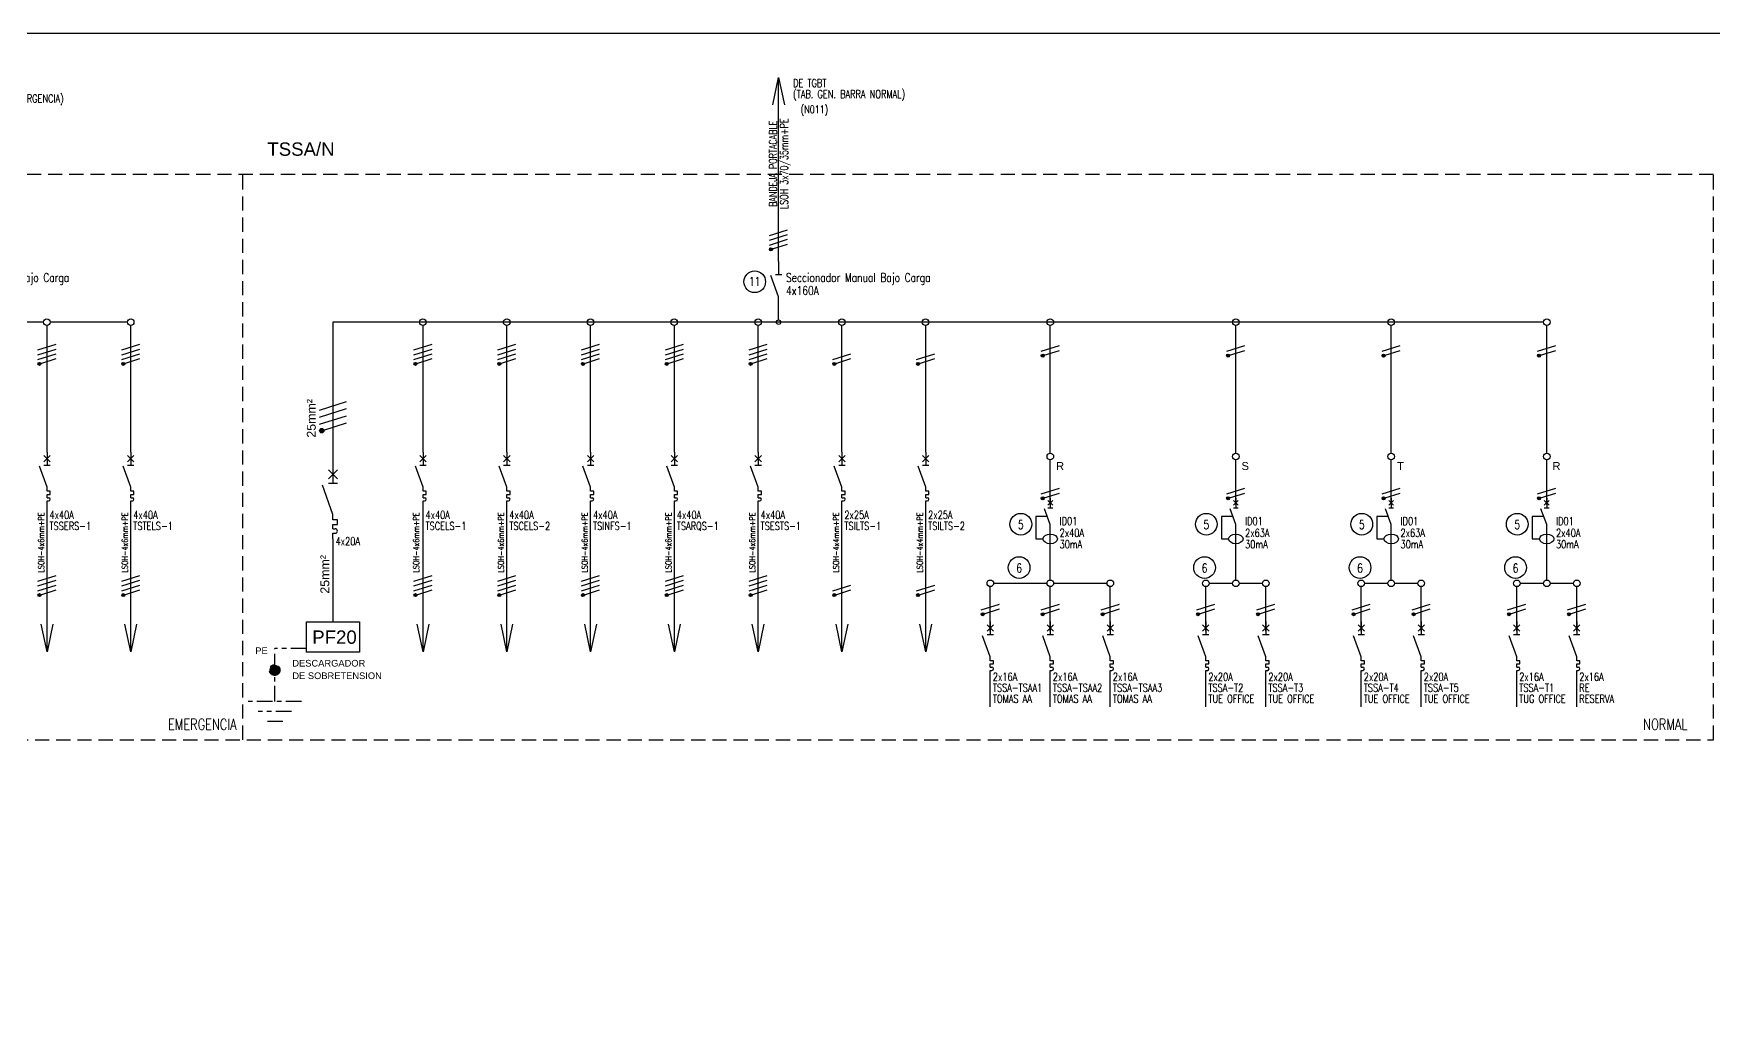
# Model space of a CAD drawing. Extents: x 2998 to 3854, y 1175 to 1727.
# Drawn here: x 3595.39 to 3633.18, y 1329.69 to 1351.78 of the extents above; entities that cross this region are included whole.
import ezdxf
from ezdxf.enums import TextEntityAlignment as Align

# ---------------------------------------------------------------- set-up
doc = ezdxf.new("R2010")
doc.units = 0
doc.linetypes.add('OCJ-ESQUEMAS UNIFILARES-CORREGIDOS IDO-REV.br$0$DASHED', pattern=[19.05, 12.7, -6.35])
doc.linetypes.add('OCJ-ESQUEMAS UNIFILARES-CORREGIDOS IDO-REV.br$0$EJE_5', pattern=[7.1, 5, -1, 0.1, -1])
for name, color, linetype in [('OCJ-ESQUEMAS UNIFILARES-CORREGIDOS IDO-REV.br$0$00-IE', 1, 'Continuous'), ('OCJ-ESQUEMAS UNIFILARES-CORREGIDOS IDO-REV.br$0$00-IE-CABLES', 10, 'Continuous'), ('OCJ-ESQUEMAS UNIFILARES-CORREGIDOS IDO-REV.br$0$01-ELE-APARATOS', 170, 'Continuous'), ('OCJ-ESQUEMAS UNIFILARES-CORREGIDOS IDO-REV.br$0$CABLES', 10, 'Continuous'), ('OCJ-ESQUEMAS UNIFILARES-CORREGIDOS IDO-REV.br$0$ELECTRIC', 4, 'Continuous'), ('OCJ-ESQUEMAS UNIFILARES-CORREGIDOS IDO-REV.br$0$NOMBRE DE PLANOS', 6, 'Continuous'), ('OCJ-ESQUEMAS UNIFILARES-CORREGIDOS IDO-REV.br$0$PAT', 80, 'Continuous'), ('OCJ-ESQUEMAS UNIFILARES-CORREGIDOS IDO-REV.br$0$TEXTO', 7, 'Continuous'), ('OCJ-ESQUEMAS UNIFILARES-CORREGIDOS IDO-REV.br$0$Textos', 4, 'Continuous')]:
    doc.layers.add(name, color=color, linetype=linetype)
doc.styles.add('OCJ-ESQUEMAS UNIFILARES-CORREGIDOS IDO-REV.br$0$ARIAL', font='arial.ttf', dxfattribs={"height": 0.2})
doc.styles.add('OCJ-ESQUEMAS UNIFILARES-CORREGIDOS IDO-REV.br$0$COTAS', font='sanss___.ttf', dxfattribs={"width": 0.7})
doc.styles.add('OCJ-ESQUEMAS UNIFILARES-CORREGIDOS IDO-REV.br$0$Electricidad', font='ROMANS.SHX', dxfattribs={"width": 0.75, "height": 0.175})
doc.styles.add('OCJ-ESQUEMAS UNIFILARES-CORREGIDOS IDO-REV.br$0$Standard', font='arial.ttf')

# ---------------------------------------------------------------- blocks, each defined once
blk = doc.blocks.new('OCJ-ESQUEMAS UNIFILARES-CORREGIDOS IDO-REV.br$0$Unif-Interruptor-Term')
for p, q in [((0, -1.013), (0.045, -1.013)), ((0, -1.103), (0.045, -1.103))]:
    blk.add_line(p, q)
for points in [[(-0.09, 0.177), (0.09, -0.003)], [(-0.09, -0.003), (0.09, 0.177)], [(0, 0.267), (0, -0.093)], [(0, -0.72), (-0.215, -0.128)], [(-0.09, -0.093), (0.09, -0.093)], [(0, -0.833), (0, -0.72)], [(0, -0.923), (0.09, -0.923), (0.09, -0.833), (0, -0.833)], [(0, -1.013), (0, -0.923)], [(0, -1.215), (0, -1.103)]]:
    blk.add_lwpolyline(points)
blk.add_arc((0.045, -1.058), 0.045, 270, 90)
blk = doc.blocks.new('OCJ-ESQUEMAS UNIFILARES-CORREGIDOS IDO-REV.br$0$Unif-Interruptor-Dif')
for points in [[(-0.068, 0.11), (0.068, -0.025)], [(-0.068, -0.025), (0.068, 0.11)], [(0, 0.177), (0, -0.093)], [(-0.081, -0.343), (-0.405, -0.343), (-0.405, -0.97), (-0.202, -0.97)], [(0, -0.565), (-0.162, -0.121)], [(-0.068, -0.093), (0.068, -0.093)], [(0, -1.308), (0, -0.565)]]:
    blk.add_lwpolyline(points)
blk.add_ellipse((0, -0.97), major_axis=(0.203, 0), ratio=0.670814)
blk = doc.blocks.new('OCJ-ESQUEMAS UNIFILARES-CORREGIDOS IDO-REV.br$0$ITM')
at = {"layer": 'OCJ-ESQUEMAS UNIFILARES-CORREGIDOS IDO-REV.br$0$01-ELE-APARATOS'}
for p, q in [((0, 0.225), (0.05, 0.225)), ((0, 0.125), (0.05, 0.125))]:
    blk.add_line(p, q, dxfattribs=at)
for points in [[(-0.1, 1.55), (0.1, 1.35)], [(-0.1, 1.35), (0.1, 1.55)], [(0, 1.65), (0, 1.25)], [(0, 0.55), (-0.239, 1.208)], [(-0.1, 1.25), (0.1, 1.25)], [(0, 0.425), (0, 0.55)], [(0, 0.325), (0.1, 0.325), (0.1, 0.425), (0, 0.425)], [(0, 0.225), (0, 0.325)], [(0, 0), (0, 0.125)]]:
    blk.add_lwpolyline(points, dxfattribs=at)
blk.add_arc((0.05, 0.175), 0.05, 270, 90, dxfattribs=at)
blk = doc.blocks.new('OCJ-ESQUEMAS UNIFILARES-CORREGIDOS IDO-REV.br$0$A$C7AFF483F')
for points in [[(0, 0.88), (0, 0.592)], [(0, 0.09), (-0.172, 0.564)], [(-0.072, 0.592), (0.072, 0.592)], [(0, 0), (0, 0.09)]]:
    blk.add_lwpolyline(points)

msp = doc.modelspace()

# ---------------------------------------------------------------- hatches: boundary and pattern name
at = {"layer": 'OCJ-ESQUEMAS UNIFILARES-CORREGIDOS IDO-REV.br$0$00-IE-CABLES'}
for points in [[(3611.949, 1346.908, 1), (3612.004, 1346.948, 1)], [(3595.491, 1344.331, 1), (3595.545, 1344.371, 1)], [(3597.375, 1344.331, 1), (3597.43, 1344.371, 1)], [(3603.95, 1344.331, 1), (3604.005, 1344.371, 1)], [(3605.835, 1344.331, 1), (3605.89, 1344.371, 1)], [(3607.72, 1344.331, 1), (3607.774, 1344.371, 1)], [(3609.605, 1344.331, 1), (3609.659, 1344.371, 1)], [(3611.489, 1344.331, 1), (3611.544, 1344.371, 1)], [(3613.374, 1344.331, 1), (3613.429, 1344.371, 1)], [(3615.259, 1344.331, 1), (3615.314, 1344.371, 1)], [(3618.063, 1344.517, 1), (3618.117, 1344.556, 1)], [(3622.235, 1344.517, 1), (3622.29, 1344.556, 1)], [(3625.733, 1344.517, 1), (3625.787, 1344.556, 1)], [(3629.23, 1344.517, 1), (3629.285, 1344.556, 1)], [(3618.063, 1341.308, 1), (3618.117, 1341.347, 1)], [(3622.235, 1341.308, 1), (3622.29, 1341.347, 1)], [(3625.733, 1341.308, 1), (3625.787, 1341.347, 1)], [(3629.23, 1341.308, 1), (3629.285, 1341.347, 1)], [(3595.491, 1339.129, 1), (3595.545, 1339.169, 1)], [(3597.375, 1339.129, 1), (3597.43, 1339.169, 1)], [(3603.95, 1339.129, 1), (3604.005, 1339.169, 1)], [(3605.835, 1339.129, 1), (3605.89, 1339.169, 1)], [(3607.72, 1339.129, 1), (3607.774, 1339.169, 1)], [(3609.605, 1339.129, 1), (3609.659, 1339.169, 1)], [(3611.489, 1339.129, 1), (3611.544, 1339.169, 1)], [(3613.374, 1339.129, 1), (3613.429, 1339.169, 1)], [(3615.259, 1339.129, 1), (3615.314, 1339.169, 1)], [(3616.713, 1338.7, 1), (3616.767, 1338.74, 1)], [(3618.063, 1338.7, 1), (3618.117, 1338.74, 1)], [(3619.413, 1338.7, 1), (3619.467, 1338.74, 1)], [(3621.56, 1338.7, 1), (3621.615, 1338.74, 1)], [(3622.91, 1338.7, 1), (3622.965, 1338.74, 1)], [(3625.058, 1338.7, 1), (3625.112, 1338.74, 1)], [(3626.408, 1338.7, 1), (3626.462, 1338.74, 1)], [(3628.555, 1338.7, 1), (3628.61, 1338.74, 1)], [(3629.905, 1338.7, 1), (3629.96, 1338.74, 1)]]:
    msp.add_hatch(color=256, dxfattribs=at).paths.add_polyline_path(points)
at = {"layer": 'OCJ-ESQUEMAS UNIFILARES-CORREGIDOS IDO-REV.br$0$CABLES'}
msp.add_hatch(color=256, dxfattribs=at).paths.add_polyline_path([(3601.91, 1342.878, 1), (3601.829, 1342.819, 1)])
at = {"layer": 'OCJ-ESQUEMAS UNIFILARES-CORREGIDOS IDO-REV.br$0$PAT', "linetype": 'OCJ-ESQUEMAS UNIFILARES-CORREGIDOS IDO-REV.br$0$EJE_5', "ltscale": 0.07}
h = msp.add_hatch(color=256, dxfattribs=at)
h.paths.add_polyline_path([(3600.691, 1337.463), (3600.931, 1337.463, 1)])
h.paths.add_polyline_path([(3600.931, 1337.463), (3600.811, 1337.463), (3600.811, 1337.343, 0.414214)])
h.paths.add_polyline_path([(3600.811, 1337.463), (3600.691, 1337.463, 0.414214), (3600.811, 1337.343)])

# ---------------------------------------------------------------- linework, layer by layer
at = {"layer": 'OCJ-ESQUEMAS UNIFILARES-CORREGIDOS IDO-REV.br$0$00-IE'}
for p, q in [((3595.613, 1345.289), (3593.876, 1345.289)), ((3597.498, 1345.289), (3595.761, 1345.289)), ((3602.123, 1345.289), (3602.123, 1342.066)), ((3612.098, 1345.289), (3602.123, 1345.289)), ((3629.355, 1345.289), (3604.221, 1345.289)), ((3602.123, 1340.416), (3602.123, 1338.545))]:
    msp.add_line(p, q, dxfattribs=at)
at = {"layer": 'OCJ-ESQUEMAS UNIFILARES-CORREGIDOS IDO-REV.br$0$00-IE-CABLES'}
for p, q in [((3612.148, 1346.653), (3612.148, 1350.798)), ((3612.148, 1345.339), (3612.148, 1345.847)), ((3595.689, 1342.365), (3595.689, 1345.215)), ((3597.574, 1342.365), (3597.574, 1345.215)), ((3604.149, 1342.365), (3604.149, 1345.215)), ((3606.034, 1342.365), (3606.034, 1345.215)), ((3607.918, 1342.365), (3607.918, 1345.215)), ((3609.803, 1342.365), (3609.803, 1345.215)), ((3611.688, 1342.365), (3611.688, 1345.215)), ((3613.573, 1342.365), (3613.573, 1345.215)), ((3615.458, 1342.365), (3615.458, 1345.215)), ((3618.261, 1343.948), (3618.261, 1345.215)), ((3622.434, 1343.948), (3622.434, 1345.215)), ((3625.931, 1343.948), (3625.931, 1345.215)), ((3629.429, 1343.948), (3629.429, 1345.215)), ((3618.261, 1342.34), (3618.261, 1343.948)), ((3622.434, 1342.34), (3622.434, 1343.948)), ((3625.931, 1342.34), (3625.931, 1343.948)), ((3629.429, 1342.34), (3629.429, 1343.948)), ((3618.261, 1341.19), (3618.261, 1342.192)), ((3622.434, 1341.19), (3622.434, 1342.192)), ((3625.931, 1341.19), (3625.931, 1342.192)), ((3629.429, 1341.19), (3629.429, 1342.192)), ((3595.689, 1337.876), (3595.689, 1341.179)), ((3597.574, 1337.876), (3597.574, 1341.179)), ((3604.149, 1337.876), (3604.149, 1341.179)), ((3606.034, 1337.876), (3606.034, 1341.179)), ((3607.918, 1337.876), (3607.918, 1341.179)), ((3609.803, 1337.876), (3609.803, 1341.179)), ((3611.688, 1337.876), (3611.688, 1341.179)), ((3613.573, 1337.876), (3613.573, 1341.179)), ((3615.458, 1337.876), (3615.458, 1341.179)), ((3618.261, 1339.489), (3618.261, 1340.291)), ((3622.434, 1339.489), (3622.434, 1340.291)), ((3625.931, 1339.489), (3625.931, 1340.291)), ((3629.429, 1339.489), (3629.429, 1340.291)), ((3616.911, 1338.339), (3616.911, 1339.341)), ((3616.985, 1339.415), (3618.187, 1339.415)), ((3618.261, 1338.339), (3618.261, 1339.341)), ((3618.335, 1339.415), (3619.537, 1339.415)), ((3619.611, 1338.339), (3619.611, 1339.341)), ((3621.759, 1338.339), (3621.759, 1339.341)), ((3621.833, 1339.415), (3622.36, 1339.415)), ((3622.508, 1339.415), (3623.035, 1339.415)), ((3623.109, 1338.339), (3623.109, 1339.341)), ((3625.256, 1338.339), (3625.256, 1339.341)), ((3625.33, 1339.415), (3625.857, 1339.415)), ((3626.005, 1339.415), (3626.532, 1339.415)), ((3626.606, 1338.339), (3626.606, 1339.341)), ((3628.754, 1338.339), (3628.754, 1339.341)), ((3628.828, 1339.415), (3629.355, 1339.415)), ((3629.503, 1339.415), (3630.03, 1339.415)), ((3630.104, 1338.339), (3630.104, 1339.341)), ((3616.911, 1336.639), (3616.911, 1337.441)), ((3618.261, 1336.639), (3618.261, 1337.441)), ((3619.611, 1336.639), (3619.611, 1337.441)), ((3621.759, 1336.639), (3621.759, 1337.441)), ((3623.109, 1336.639), (3623.109, 1337.441)), ((3625.256, 1336.639), (3625.256, 1337.441)), ((3626.606, 1336.639), (3626.606, 1337.441)), ((3628.754, 1336.639), (3628.754, 1337.441)), ((3630.104, 1336.639), (3630.104, 1337.441))]:
    msp.add_line(p, q, dxfattribs=at)
for points in [[(3612.017, 1350.18), (3612.148, 1350.798), (3612.279, 1350.18)], [(3611.944, 1347.242), (3612.351, 1347.37)], [(3611.944, 1347.134), (3612.351, 1347.262)], [(3611.944, 1347.026), (3612.351, 1347.154)], [(3612.009, 1346.938), (3612.351, 1347.046)], [(3595.486, 1344.665), (3595.893, 1344.793)], [(3595.486, 1344.557), (3595.893, 1344.685)], [(3597.371, 1344.665), (3597.778, 1344.793)], [(3597.371, 1344.557), (3597.778, 1344.685)], [(3603.945, 1344.665), (3604.352, 1344.793)], [(3603.945, 1344.557), (3604.352, 1344.685)], [(3605.83, 1344.665), (3606.237, 1344.793)], [(3605.83, 1344.557), (3606.237, 1344.685)], [(3607.715, 1344.665), (3608.122, 1344.793)], [(3607.715, 1344.557), (3608.122, 1344.685)], [(3609.6, 1344.665), (3610.007, 1344.793)], [(3609.6, 1344.557), (3610.007, 1344.685)], [(3611.485, 1344.665), (3611.892, 1344.793)], [(3611.485, 1344.557), (3611.892, 1344.685)], [(3618.058, 1344.634), (3618.465, 1344.763)], [(3618.122, 1344.547), (3618.465, 1344.655)], [(3622.23, 1344.634), (3622.637, 1344.763)], [(3622.295, 1344.547), (3622.637, 1344.655)], [(3625.728, 1344.634), (3626.135, 1344.763)], [(3625.792, 1344.547), (3626.135, 1344.655)], [(3629.225, 1344.634), (3629.632, 1344.763)], [(3629.289, 1344.547), (3629.632, 1344.655)], [(3595.486, 1344.449), (3595.893, 1344.577)], [(3595.55, 1344.361), (3595.893, 1344.469)], [(3597.371, 1344.449), (3597.778, 1344.577)], [(3597.435, 1344.361), (3597.778, 1344.469)], [(3603.945, 1344.449), (3604.352, 1344.577)], [(3604.01, 1344.361), (3604.352, 1344.469)], [(3605.83, 1344.449), (3606.237, 1344.577)], [(3605.895, 1344.361), (3606.237, 1344.469)], [(3607.715, 1344.449), (3608.122, 1344.577)], [(3607.779, 1344.361), (3608.122, 1344.469)], [(3609.6, 1344.449), (3610.007, 1344.577)], [(3609.664, 1344.361), (3610.007, 1344.469)], [(3611.485, 1344.449), (3611.892, 1344.577)], [(3611.549, 1344.361), (3611.892, 1344.469)], [(3613.369, 1344.449), (3613.776, 1344.577)], [(3613.434, 1344.361), (3613.776, 1344.469)], [(3615.254, 1344.449), (3615.661, 1344.577)], [(3615.318, 1344.361), (3615.661, 1344.469)], [(3618.058, 1341.425), (3618.465, 1341.554)], [(3618.122, 1341.338), (3618.465, 1341.446)], [(3622.23, 1341.425), (3622.637, 1341.554)], [(3622.295, 1341.338), (3622.637, 1341.446)], [(3625.728, 1341.425), (3626.135, 1341.554)], [(3625.792, 1341.338), (3626.135, 1341.446)], [(3629.225, 1341.425), (3629.632, 1341.554)], [(3629.289, 1341.338), (3629.632, 1341.446)], [(3595.486, 1339.463), (3595.893, 1339.591)], [(3595.486, 1339.355), (3595.893, 1339.483)], [(3595.486, 1339.247), (3595.893, 1339.375)], [(3597.371, 1339.463), (3597.778, 1339.591)], [(3597.371, 1339.355), (3597.778, 1339.483)], [(3597.371, 1339.247), (3597.778, 1339.375)], [(3603.945, 1339.463), (3604.352, 1339.591)], [(3603.945, 1339.355), (3604.352, 1339.483)], [(3603.945, 1339.247), (3604.352, 1339.375)], [(3605.83, 1339.463), (3606.237, 1339.591)], [(3605.83, 1339.355), (3606.237, 1339.483)], [(3605.83, 1339.247), (3606.237, 1339.375)], [(3607.715, 1339.463), (3608.122, 1339.591)], [(3607.715, 1339.355), (3608.122, 1339.483)], [(3607.715, 1339.247), (3608.122, 1339.375)], [(3609.6, 1339.463), (3610.007, 1339.591)], [(3609.6, 1339.355), (3610.007, 1339.483)], [(3609.6, 1339.247), (3610.007, 1339.375)], [(3611.485, 1339.463), (3611.892, 1339.591)], [(3611.485, 1339.355), (3611.892, 1339.483)], [(3611.485, 1339.247), (3611.892, 1339.375)], [(3613.369, 1339.247), (3613.776, 1339.375)], [(3615.254, 1339.247), (3615.661, 1339.375)], [(3595.55, 1339.159), (3595.893, 1339.267)], [(3597.435, 1339.159), (3597.778, 1339.267)], [(3604.01, 1339.159), (3604.352, 1339.267)], [(3605.895, 1339.159), (3606.237, 1339.267)], [(3607.779, 1339.159), (3608.122, 1339.267)], [(3609.664, 1339.159), (3610.007, 1339.267)], [(3611.549, 1339.159), (3611.892, 1339.267)], [(3613.434, 1339.159), (3613.776, 1339.267)], [(3615.318, 1339.159), (3615.661, 1339.267)], [(3616.708, 1338.818), (3617.115, 1338.946)], [(3616.772, 1338.73), (3617.115, 1338.838)], [(3618.058, 1338.818), (3618.465, 1338.946)], [(3618.122, 1338.73), (3618.465, 1338.838)], [(3619.408, 1338.818), (3619.815, 1338.946)], [(3619.472, 1338.73), (3619.815, 1338.838)], [(3621.555, 1338.818), (3621.962, 1338.946)], [(3621.62, 1338.73), (3621.962, 1338.838)], [(3622.905, 1338.818), (3623.312, 1338.946)], [(3622.97, 1338.73), (3623.312, 1338.838)], [(3625.053, 1338.818), (3625.46, 1338.946)], [(3625.117, 1338.73), (3625.46, 1338.838)], [(3626.403, 1338.818), (3626.81, 1338.946)], [(3626.467, 1338.73), (3626.81, 1338.838)], [(3628.55, 1338.818), (3628.957, 1338.946)], [(3628.614, 1338.73), (3628.957, 1338.838)], [(3629.9, 1338.818), (3630.307, 1338.946)], [(3629.964, 1338.73), (3630.307, 1338.838)], [(3595.82, 1338.494), (3595.689, 1337.876), (3595.558, 1338.494)], [(3597.705, 1338.494), (3597.574, 1337.876), (3597.443, 1338.494)], [(3604.28, 1338.494), (3604.149, 1337.876), (3604.018, 1338.494)], [(3606.164, 1338.494), (3606.034, 1337.876), (3605.903, 1338.494)], [(3608.049, 1338.494), (3607.918, 1337.876), (3607.788, 1338.494)], [(3609.934, 1338.494), (3609.803, 1337.876), (3609.672, 1338.494)], [(3611.819, 1338.494), (3611.688, 1337.876), (3611.557, 1338.494)], [(3613.704, 1338.494), (3613.573, 1337.876), (3613.442, 1338.494)], [(3615.588, 1338.494), (3615.458, 1337.876), (3615.327, 1338.494)]]:
    msp.add_lwpolyline(points, dxfattribs=at)
at = {"layer": 'OCJ-ESQUEMAS UNIFILARES-CORREGIDOS IDO-REV.br$0$00-IE-CABLES', "color": 3}
msp.add_lwpolyline([(3601.525, 1338.545), (3602.722, 1338.545), (3602.722, 1337.863), (3601.525, 1337.863)], close=True, dxfattribs=at)
at = {"layer": 'OCJ-ESQUEMAS UNIFILARES-CORREGIDOS IDO-REV.br$0$00-IE-CABLES'}
for centre, radius in [((3611.977, 1346.928), 0.0338), ((3595.687, 1345.289), 0.0741), ((3597.572, 1345.289), 0.0741), ((3604.147, 1345.289), 0.0741), ((3606.031, 1345.289), 0.0741), ((3607.916, 1345.289), 0.0741), ((3609.801, 1345.289), 0.0741), ((3611.686, 1345.289), 0.0741), ((3613.571, 1345.289), 0.0741), ((3615.455, 1345.289), 0.0741), ((3618.261, 1345.289), 0.0741), ((3622.434, 1345.289), 0.0741), ((3625.931, 1345.289), 0.0741), ((3629.429, 1345.289), 0.0741), ((3595.518, 1344.351), 0.0338), ((3597.403, 1344.351), 0.0338), ((3603.978, 1344.351), 0.0338), ((3605.862, 1344.351), 0.0338), ((3607.747, 1344.351), 0.0338), ((3609.632, 1344.351), 0.0338), ((3611.517, 1344.351), 0.0338), ((3613.401, 1344.351), 0.0338), ((3615.286, 1344.351), 0.0338), ((3618.09, 1344.537), 0.0338), ((3622.262, 1344.537), 0.0338), ((3625.76, 1344.537), 0.0338), ((3629.257, 1344.537), 0.0338), ((3618.261, 1342.266), 0.0741), ((3622.434, 1342.266), 0.0741), ((3625.931, 1342.266), 0.0741), ((3629.429, 1342.266), 0.0741), ((3618.09, 1341.327), 0.0338), ((3622.262, 1341.327), 0.0338), ((3625.76, 1341.327), 0.0338), ((3629.257, 1341.327), 0.0338), ((3616.911, 1339.415), 0.0741), ((3618.261, 1339.415), 0.0741), ((3619.611, 1339.415), 0.0741), ((3621.759, 1339.415), 0.0741), ((3622.434, 1339.415), 0.0741), ((3623.109, 1339.415), 0.0741), ((3625.256, 1339.415), 0.0741), ((3625.931, 1339.415), 0.0741), ((3626.606, 1339.415), 0.0741), ((3628.754, 1339.415), 0.0741), ((3629.429, 1339.415), 0.0741), ((3630.104, 1339.415), 0.0741), ((3595.518, 1339.149), 0.0338), ((3597.403, 1339.149), 0.0338), ((3603.978, 1339.149), 0.0338), ((3605.862, 1339.149), 0.0338), ((3607.747, 1339.149), 0.0338), ((3609.632, 1339.149), 0.0338), ((3611.517, 1339.149), 0.0338), ((3613.401, 1339.149), 0.0338), ((3615.286, 1339.149), 0.0338), ((3616.74, 1338.72), 0.0338), ((3618.09, 1338.72), 0.0338), ((3619.44, 1338.72), 0.0338), ((3621.587, 1338.72), 0.0338), ((3622.937, 1338.72), 0.0338), ((3625.085, 1338.72), 0.0338), ((3626.435, 1338.72), 0.0338), ((3628.582, 1338.72), 0.0338), ((3629.932, 1338.72), 0.0338)]:
    msp.add_circle(centre, radius, dxfattribs=at)
at = {"layer": 'OCJ-ESQUEMAS UNIFILARES-CORREGIDOS IDO-REV.br$0$CABLES'}
for points in [[(3601.822, 1343.313), (3602.425, 1343.504)], [(3601.822, 1343.153), (3602.425, 1343.344)], [(3601.822, 1342.993), (3602.425, 1343.184)], [(3601.917, 1342.863), (3602.425, 1343.024)]]:
    msp.add_lwpolyline(points, dxfattribs=at)
for centre in [(3612.148, 1345.289), (3601.87, 1342.848)]:
    msp.add_circle(centre, 0.05, dxfattribs=at)
at = {"layer": 'OCJ-ESQUEMAS UNIFILARES-CORREGIDOS IDO-REV.br$0$ELECTRIC', "linetype": 'OCJ-ESQUEMAS UNIFILARES-CORREGIDOS IDO-REV.br$0$DASHED', "ltscale": 0.025}
msp.add_line((3600.093, 1335.895), (3600.093, 1348.615), dxfattribs=at)
msp.add_lwpolyline([(3578.752, 1335.895), (3633.179, 1335.895), (3633.179, 1348.615), (3578.752, 1348.615)], close=True, dxfattribs=at)
at = {"layer": 'OCJ-ESQUEMAS UNIFILARES-CORREGIDOS IDO-REV.br$0$NOMBRE DE PLANOS'}
msp.add_lwpolyline([(3575.107, 1307.605), (3637.33, 1307.605), (3637.33, 1351.782), (3575.107, 1351.782)], close=True, dxfattribs=at)
at = {"layer": 'OCJ-ESQUEMAS UNIFILARES-CORREGIDOS IDO-REV.br$0$PAT', "linetype": 'OCJ-ESQUEMAS UNIFILARES-CORREGIDOS IDO-REV.br$0$EJE_5', "ltscale": 0.07}
for p, q in [((3601.525, 1337.95), (3600.811, 1337.95)), ((3600.811, 1337.48), (3600.811, 1337.95)), ((3600.811, 1336.755), (3600.811, 1337.463)), ((3601.411, 1336.755), (3600.211, 1336.755)), ((3601.186, 1336.53), (3600.436, 1336.53)), ((3600.998, 1336.305), (3600.623, 1336.305))]:
    msp.add_line(p, q, dxfattribs=at)
msp.add_circle((3600.811, 1337.463), 0.12, dxfattribs=at)
msp.add_circle((3600.811, 1337.463), 0.12, dxfattribs=at)
at = {"layer": 'OCJ-ESQUEMAS UNIFILARES-CORREGIDOS IDO-REV.br$0$TEXTO'}
for centre in [(3611.61, 1346.199), (3617.598, 1340.745), (3621.771, 1340.745), (3625.268, 1340.745), (3628.766, 1340.745), (3617.56, 1339.768), (3621.732, 1339.768), (3625.229, 1339.768), (3628.727, 1339.768)]:
    msp.add_circle(centre, 0.244, dxfattribs=at)

# ---------------------------------------------------------------- block references
at = {"layer": 'OCJ-ESQUEMAS UNIFILARES-CORREGIDOS IDO-REV.br$0$01-ELE-APARATOS'}
for name, p in [('OCJ-ESQUEMAS UNIFILARES-CORREGIDOS IDO-REV.br$0$A$C7AFF483F', (3612.148, 1345.773)), ('OCJ-ESQUEMAS UNIFILARES-CORREGIDOS IDO-REV.br$0$ITM', (3602.123, 1340.416))]:
    msp.add_blockref(name, p, dxfattribs=at)
at = {"layer": 'OCJ-ESQUEMAS UNIFILARES-CORREGIDOS IDO-REV.br$0$01-ELE-APARATOS', "xscale": 0.7999999999999545, "yscale": 0.7999999999999545, "zscale": 0.7999999999999545}
for name, p in [('OCJ-ESQUEMAS UNIFILARES-CORREGIDOS IDO-REV.br$0$Unif-Interruptor-Term', (3595.689, 1342.151)), ('OCJ-ESQUEMAS UNIFILARES-CORREGIDOS IDO-REV.br$0$Unif-Interruptor-Term', (3597.574, 1342.151)), ('OCJ-ESQUEMAS UNIFILARES-CORREGIDOS IDO-REV.br$0$Unif-Interruptor-Term', (3604.149, 1342.151)), ('OCJ-ESQUEMAS UNIFILARES-CORREGIDOS IDO-REV.br$0$Unif-Interruptor-Term', (3606.034, 1342.151)), ('OCJ-ESQUEMAS UNIFILARES-CORREGIDOS IDO-REV.br$0$Unif-Interruptor-Term', (3607.918, 1342.151)), ('OCJ-ESQUEMAS UNIFILARES-CORREGIDOS IDO-REV.br$0$Unif-Interruptor-Term', (3609.803, 1342.151)), ('OCJ-ESQUEMAS UNIFILARES-CORREGIDOS IDO-REV.br$0$Unif-Interruptor-Term', (3611.688, 1342.151)), ('OCJ-ESQUEMAS UNIFILARES-CORREGIDOS IDO-REV.br$0$Unif-Interruptor-Term', (3613.573, 1342.151)), ('OCJ-ESQUEMAS UNIFILARES-CORREGIDOS IDO-REV.br$0$Unif-Interruptor-Term', (3615.458, 1342.151)), ('OCJ-ESQUEMAS UNIFILARES-CORREGIDOS IDO-REV.br$0$Unif-Interruptor-Dif', (3618.261, 1341.19)), ('OCJ-ESQUEMAS UNIFILARES-CORREGIDOS IDO-REV.br$0$Unif-Interruptor-Dif', (3622.434, 1341.19)), ('OCJ-ESQUEMAS UNIFILARES-CORREGIDOS IDO-REV.br$0$Unif-Interruptor-Dif', (3625.931, 1341.19)), ('OCJ-ESQUEMAS UNIFILARES-CORREGIDOS IDO-REV.br$0$Unif-Interruptor-Dif', (3629.429, 1341.19)), ('OCJ-ESQUEMAS UNIFILARES-CORREGIDOS IDO-REV.br$0$Unif-Interruptor-Term', (3616.911, 1338.339)), ('OCJ-ESQUEMAS UNIFILARES-CORREGIDOS IDO-REV.br$0$Unif-Interruptor-Term', (3618.261, 1338.339)), ('OCJ-ESQUEMAS UNIFILARES-CORREGIDOS IDO-REV.br$0$Unif-Interruptor-Term', (3619.611, 1338.339)), ('OCJ-ESQUEMAS UNIFILARES-CORREGIDOS IDO-REV.br$0$Unif-Interruptor-Term', (3621.759, 1338.339)), ('OCJ-ESQUEMAS UNIFILARES-CORREGIDOS IDO-REV.br$0$Unif-Interruptor-Term', (3623.109, 1338.339)), ('OCJ-ESQUEMAS UNIFILARES-CORREGIDOS IDO-REV.br$0$Unif-Interruptor-Term', (3625.256, 1338.339)), ('OCJ-ESQUEMAS UNIFILARES-CORREGIDOS IDO-REV.br$0$Unif-Interruptor-Term', (3626.606, 1338.339)), ('OCJ-ESQUEMAS UNIFILARES-CORREGIDOS IDO-REV.br$0$Unif-Interruptor-Term', (3628.754, 1338.339)), ('OCJ-ESQUEMAS UNIFILARES-CORREGIDOS IDO-REV.br$0$Unif-Interruptor-Term', (3630.104, 1338.339))]:
    msp.add_blockref(name, p, dxfattribs=at)

# ---------------------------------------------------------------- texts
at = {"layer": 'OCJ-ESQUEMAS UNIFILARES-CORREGIDOS IDO-REV.br$0$TEXTO', "style": 'OCJ-ESQUEMAS UNIFILARES-CORREGIDOS IDO-REV.br$0$Electricidad', "width": 0.75}
for s, height, p in [('DE TGBT', 0.18, (3612.473, 1350.58)), ('(TAB. GEN. BARRA EMERGENCIA)', 0.18, (3593.15, 1350.231)), ('(TAB. GEN. BARRA NORMAL)', 0.18, (3612.473, 1350.332)), ('Seccionador Manual Bajo Carga', 0.2, (3592.937, 1346.194)), ('11', 0.2, (3611.482, 1346.105)), ('Seccionador Manual Bajo Carga', 0.2, (3612.315, 1346.194)), ('4x160A', 0.2, (3612.315, 1345.902)), ('4x40A', 0.18, (3595.744, 1340.863)), ('4x40A', 0.18, (3597.629, 1340.863)), ('4x40A', 0.18, (3604.204, 1340.863)), ('4x40A', 0.18, (3606.089, 1340.863)), ('4x40A', 0.18, (3607.973, 1340.863)), ('4x40A', 0.18, (3609.858, 1340.863)), ('4x40A', 0.18, (3611.743, 1340.863)), ('2x25A', 0.18, (3613.628, 1340.863)), ('2x25A', 0.18, (3615.512, 1340.863)), ('ID01', 0.18, (3618.47, 1340.724)), ('ID01', 0.18, (3622.643, 1340.724)), ('ID01', 0.18, (3626.14, 1340.724)), ('ID01', 0.18, (3629.638, 1340.724)), ('TSSERS-1', 0.18, (3595.744, 1340.615)), ('TSTELS-1', 0.18, (3597.629, 1340.615)), ('TSCELS-1', 0.18, (3604.204, 1340.615)), ('TSCELS-2', 0.18, (3606.089, 1340.615)), ('TSINFS-1', 0.18, (3607.973, 1340.615)), ('TSARQS-1', 0.18, (3609.858, 1340.615)), ('TSESTS-1', 0.18, (3611.743, 1340.615)), ('TSILTS-1', 0.18, (3613.628, 1340.615)), ('TSILTS-2', 0.18, (3615.512, 1340.615)), ('5', 0.2, (3617.534, 1340.635)), ('2x40A', 0.18, (3618.47, 1340.459)), ('5', 0.2, (3621.707, 1340.635)), ('2x63A', 0.18, (3622.643, 1340.459)), ('5', 0.2, (3625.204, 1340.635)), ('2x63A', 0.18, (3626.14, 1340.459)), ('5', 0.2, (3628.702, 1340.635)), ('2x40A', 0.18, (3629.638, 1340.459)), ('4x20A', 0.18, (3602.181, 1340.272)), ('30mA', 0.18, (3618.47, 1340.202)), ('30mA', 0.18, (3622.643, 1340.202)), ('30mA', 0.18, (3626.14, 1340.202)), ('30mA', 0.18, (3629.638, 1340.202)), ('6', 0.2, (3617.496, 1339.658)), ('6', 0.2, (3621.668, 1339.658)), ('6', 0.2, (3625.165, 1339.658)), ('6', 0.2, (3628.663, 1339.658)), ('TSSA-TSAA1', 0.18, (3616.968, 1336.975)), ('2x16A', 0.18, (3616.968, 1337.223)), ('TSSA-TSAA2', 0.18, (3618.318, 1336.975)), ('2x16A', 0.18, (3618.318, 1337.223)), ('TSSA-TSAA3', 0.18, (3619.668, 1336.975)), ('2x16A', 0.18, (3619.668, 1337.223)), ('TSSA-T2', 0.18, (3621.816, 1336.975)), ('2x20A', 0.18, (3621.816, 1337.223)), ('TSSA-T3', 0.18, (3623.166, 1336.975)), ('2x20A', 0.18, (3623.166, 1337.223)), ('TSSA-T4', 0.18, (3625.313, 1336.975)), ('2x20A', 0.18, (3625.313, 1337.223)), ('TSSA-T5', 0.18, (3626.663, 1336.975)), ('2x20A', 0.18, (3626.663, 1337.223)), ('TSSA-T1', 0.18, (3628.811, 1336.975)), ('2x16A', 0.18, (3628.811, 1337.223)), ('2x16A', 0.18, (3630.161, 1337.223)), ('RE', 0.18, (3630.161, 1336.975)), ('TOMAS AA', 0.18, (3616.968, 1336.727)), ('TOMAS AA', 0.18, (3618.318, 1336.727)), ('TOMAS AA', 0.18, (3619.668, 1336.727)), ('TUE OFFICE', 0.18, (3621.816, 1336.727)), ('TUE OFFICE', 0.18, (3623.166, 1336.727)), ('TUE OFFICE', 0.18, (3625.313, 1336.727)), ('TUE OFFICE', 0.18, (3626.663, 1336.727)), ('TUG OFFICE', 0.18, (3628.811, 1336.727)), ('RESERVA', 0.18, (3630.161, 1336.727))]:
    msp.add_text(s, height=height, dxfattribs=at).set_placement(p)
msp.add_text('(N011)', height=0.175, dxfattribs=at).set_placement((3612.955, 1349.989), align=Align.CENTER)
for s, height, p in [('BANDEJA PORTACABLE', 0.175, (3612.11, 1348.854)), ('LSOH 3x70/35mm+PE', 0.175, (3612.36, 1348.854)), ('LSOH-4x6mm+PE', 0.13125, (3595.623, 1340.331)), ('LSOH-4x6mm+PE', 0.13125, (3597.507, 1340.331)), ('LSOH-4x6mm+PE', 0.13125, (3604.058, 1340.331)), ('LSOH-4x6mm+PE', 0.13125, (3605.967, 1340.331)), ('LSOH-4x6mm+PE', 0.13125, (3607.852, 1340.331)), ('LSOH-4x6mm+PE', 0.13125, (3609.737, 1340.331)), ('LSOH-4x6mm+PE', 0.13125, (3611.621, 1340.331)), ('LSOH-4x4mm+PE', 0.13125, (3613.506, 1340.331)), ('LSOH-4x4mm+PE', 0.13125, (3615.391, 1340.331))]:
    msp.add_text(s, height=height, rotation=90, dxfattribs=at).set_placement(p, align=Align.CENTER)
at = {"layer": 'OCJ-ESQUEMAS UNIFILARES-CORREGIDOS IDO-REV.br$0$TEXTO'}
for s, height, style, p in [('TSSA/N', 0.3, 'OCJ-ESQUEMAS UNIFILARES-CORREGIDOS IDO-REV.br$0$ARIAL', (3600.646, 1349.033)), ('R', 0.18, 'OCJ-ESQUEMAS UNIFILARES-CORREGIDOS IDO-REV.br$0$Standard', (3618.39, 1341.964)), ('S', 0.18, 'OCJ-ESQUEMAS UNIFILARES-CORREGIDOS IDO-REV.br$0$Standard', (3622.562, 1341.964)), ('T', 0.18, 'OCJ-ESQUEMAS UNIFILARES-CORREGIDOS IDO-REV.br$0$Standard', (3626.06, 1341.964)), ('R', 0.18, 'OCJ-ESQUEMAS UNIFILARES-CORREGIDOS IDO-REV.br$0$Standard', (3629.557, 1341.964)), ('PE', 0.15, 'OCJ-ESQUEMAS UNIFILARES-CORREGIDOS IDO-REV.br$0$ARIAL', (3600.375, 1337.823)), ('DESCARGADOR ', 0.15, 'OCJ-ESQUEMAS UNIFILARES-CORREGIDOS IDO-REV.br$0$ARIAL', (3601.208, 1337.542)), ('DE SOBRETENSION', 0.15, 'OCJ-ESQUEMAS UNIFILARES-CORREGIDOS IDO-REV.br$0$ARIAL', (3601.208, 1337.26))]:
    msp.add_text(s, height=height, dxfattribs=dict(at, style=style)).set_placement(p)
at = {"layer": 'OCJ-ESQUEMAS UNIFILARES-CORREGIDOS IDO-REV.br$0$TEXTO', "style": 'OCJ-ESQUEMAS UNIFILARES-CORREGIDOS IDO-REV.br$0$ARIAL'}
for p in [(3601.735, 1343.126), (3602.039, 1339.616)]:
    msp.add_text('25mm²', height=0.2, rotation=90, dxfattribs=at).set_placement(p, align=Align.CENTER)
at = {"layer": 'OCJ-ESQUEMAS UNIFILARES-CORREGIDOS IDO-REV.br$0$TEXTO', "style": 'OCJ-ESQUEMAS UNIFILARES-CORREGIDOS IDO-REV.br$0$Electricidad', "width": 0.75}
for s, p in [('EMERGENCIA', (3599.955, 1336.117)), ('NORMAL', (3632.595, 1336.117))]:
    msp.add_text(s, height=0.25, dxfattribs=at).set_placement(p, align=Align.RIGHT)
at = {"layer": 'OCJ-ESQUEMAS UNIFILARES-CORREGIDOS IDO-REV.br$0$Textos', "style": 'OCJ-ESQUEMAS UNIFILARES-CORREGIDOS IDO-REV.br$0$COTAS'}
msp.add_text('PF20', height=0.3, dxfattribs=at).set_placement((3601.656, 1338.054))

doc.saveas('drawing.dxf')
